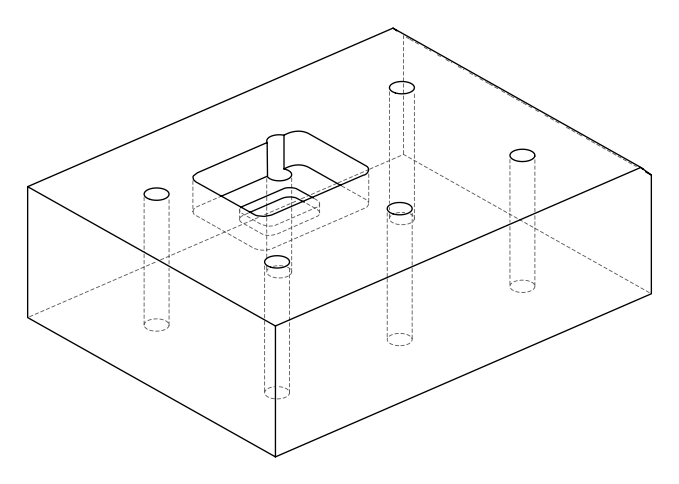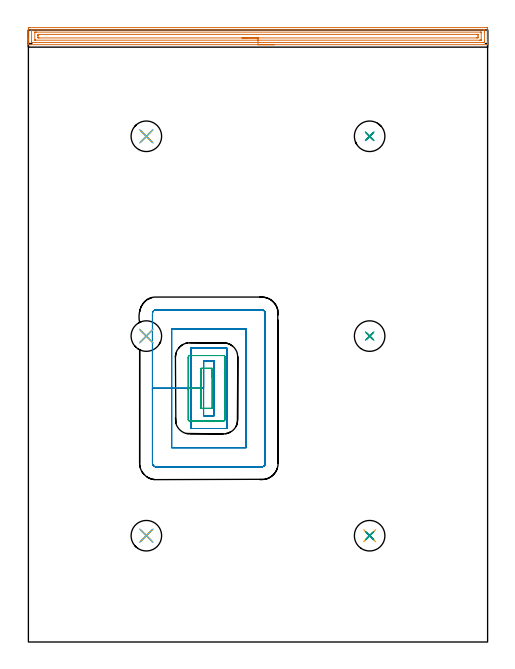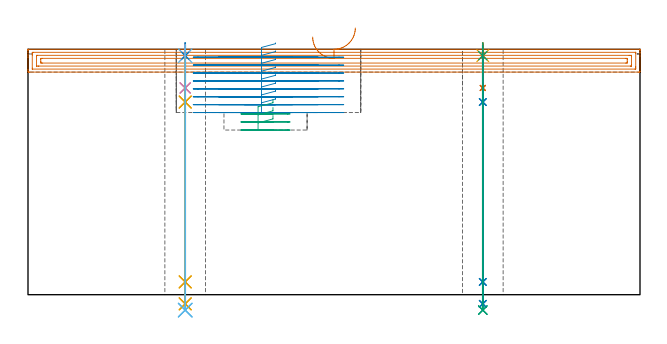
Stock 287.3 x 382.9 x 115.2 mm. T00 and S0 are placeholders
(PLAN: 27 operations, 20 tool changes, 32.5 min)
(1 AREA_MILL | FG_CHAMFER_SURFACE | UGT0205_001 | 9.44 min | 16445 mm3)
(2 MILL_RECTANGULAR_POCKET | POCKET_RECTANGULAR_STRAIGHT | UGT0201_008 | Follow Part, ap 4, ae 75% | 14.23 min | 291134 mm3)
(3 MILL_RECTANGULAR_POCKET_1 | POCKET_RECTANGULAR_STRAIGHT_1 | UGT0201_008 | Follow Part, ap 4, ae 75% | 1.52 min | 17630 mm3)
(4 SPOT_DRILL | STEP1HOLE | NXT0321_9005460120000 | 0.05 min | 216 mm3)
(5 SPOT_DRILL_1 | STEP1HOLE_1 | NXT0321_9005460120000 | 0.05 min | 163 mm3)
(6 SPOT_DRILL_2 | STEP1HOLE_2 | NXT0321_9005460120000 | 0.05 min | 3 mm3)
(7 SPOT_DRILL_3 | STEP1HOLE_3 | NXT0321_9005460120000 | 0.05 min | 206 mm3)
(8 SPOT_DRILL_4 | STEP1HOLE_4 | NXT0321_9005460120000 | 0.05 min | 160 mm3)
(9 SPOT_DRILL_5 | STEP1HOLE_5 | NXT0321_9005460120000 | 0.05 min | 203 mm3)
(10 DRILL_BLIND_HOLE_INTO_CENTER | STEP1HOLE | NXT0301_092 | 0.08 min | 1727 mm3)
(11 GUN_DRILL_THROUGH_HOLE | STEP1HOLE | UGT0307_009 | 0.59 min | 11095 mm3)
(12 DRILL_TO_ENLARGE_THROUGH_HOLE | STEP1HOLE | UGT0301_258 | 0.5 min | 19939 mm3)
(13 DRILL_BLIND_HOLE_INTO_CENTER_1 | STEP1HOLE_1 | NXT0301_092 | 0.08 min | 1731 mm3)
(14 GUN_DRILL_THROUGH_HOLE_1 | STEP1HOLE_1 | UGT0307_009 | 0.59 min | 11100 mm3)
(15 DRILL_TO_ENLARGE_THROUGH_HOLE_1 | STEP1HOLE_1 | UGT0301_258 | 0.5 min | 19966 mm3)
(16 DRILL_BLIND_HOLE_INTO_CENTER_2 | STEP1HOLE_2 | NXT0301_092 | 0.08 min | 139 mm3)
(17 GUN_DRILL_THROUGH_HOLE_2 | STEP1HOLE_2 | UGT0307_009 | 0.59 min | 9800 mm3)
(18 DRILL_TO_ENLARGE_THROUGH_HOLE_2 | STEP1HOLE_2 | UGT0301_258 | 0.5 min | 16431 mm3)
(19 DRILL_BLIND_HOLE_INTO_CENTER_3 | STEP1HOLE_3 | NXT0301_092 | 0.08 min | 1735 mm3)
(20 GUN_DRILL_THROUGH_HOLE_3 | STEP1HOLE_3 | UGT0307_009 | 0.59 min | 11112 mm3)
(21 DRILL_TO_ENLARGE_THROUGH_HOLE_3 | STEP1HOLE_3 | UGT0301_258 | 0.5 min | 19939 mm3)
(22 DRILL_BLIND_HOLE_INTO_CENTER_4 | STEP1HOLE_4 | NXT0301_092 | 0.08 min | 1720 mm3)
(23 GUN_DRILL_THROUGH_HOLE_4 | STEP1HOLE_4 | UGT0307_009 | 0.59 min | 11111 mm3)
(24 DRILL_TO_ENLARGE_THROUGH_HOLE_4 | STEP1HOLE_4 | UGT0301_258 | 0.5 min | 19955 mm3)
(25 DRILL_BLIND_HOLE_INTO_CENTER_5 | STEP1HOLE_5 | NXT0301_092 | 0.08 min | 1718 mm3)
(26 GUN_DRILL_THROUGH_HOLE_5 | STEP1HOLE_5 | UGT0307_009 | 0.59 min | 11104 mm3)
(27 DRILL_TO_ENLARGE_THROUGH_HOLE_5 | STEP1HOLE_5 | UGT0301_258 | 0.5 min | 19961 mm3)
(TOOL UGT0205_001 | Chamfer Mill 20 x 3 x 45 deg. | D20 FL50 Z2)
(TOOL UGT0201_008 | End Mill 16 mm | D16 FL32 Z4)
(TOOL NXT0321_9005460120000 | NC Spot Drill, 142deg, 12mm, Carbide, Uncoated | D12 PA142 FL30 Z2)
(TOOL NXT0301_092 | Carbide Drill 12.1mm [860.1-1210-061A1-MM 2214] | D12.1 PA140 FL77 Z2)
(TOOL UGT0307_009 | Gun Drill 12 mm | D12 PA130 FL24 Z1)
(TOOL UGT0301_258 | Twist Drill 19.1 mm | D19.1 PA118 FL140 Z2)
(OP 1 AREA_MILL)
G17 G21 G94 G90
T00 M6
G54
G17 G0 G90 X153.65 Y373.7 S1061 M3
G43 Z125.2 H0
G94 G1 X153.612 Z124.328 F250.
X153.498 Z123.464
X153.309 Z122.612
X153.047 Z121.78
X152.713 Z120.974
X152.31 Z120.2
X151.842 Z119.464
X151.31 Z118.772
X150.721 Z118.129
X150.078 Z117.54
X149.386 Z117.008
X148.65 Z116.54
X147.876 Z116.137
X147.07 Z115.803
X146.238 Z115.541
X145.386 Z115.352
X144.522 Z115.238
X143.65 Z115.2
X0.179
X0.009 Y373.703 Z115.188
X0.007 Y373.718 Z115.174
X0. Y374.09 Z114.809
Y374.364 Z114.535
Y375.072 Z113.823
Y376.309 Z112.587
Y376.84 Z112.055
Y377.459 Z111.437
Y383.294 Z105.604
X0.005 Y383.912 Z104.985
X0.009 Y384.392 Z104.506
X0.138 Y384.395 Z104.503
X0.626 Y384.4 Z104.5
X286.674
X287.079 Y384.396 Z104.502
X287.29 Y384.392 Z104.506
X287.3 Y384.177 Z104.72
Y376.84 Z112.055
Y375.425 Z113.471
Y375.072 Z113.823
Y374.364 Z114.535
Y374.09 Z114.81
X287.293 Y373.718 Z115.174
X287.291 Y373.703 Z115.188
X287.121 Y373.7 Z115.2
X143.65
Y375.114 Z113.786
X2.37 Y375.115 Z113.785
X2.017 Y375.121 Z113.779
X2.01 Y375.235 Z113.665
X2.003 Y375.478 Z113.422
X2.001 Y375.956 Z112.944
X2. Y376.365 Z112.535
X2.001 Y382.552 Z106.348
X2.009 Y382.962 Z105.938
X2.011 Y382.98 Z105.92
X2.016 Y382.982 Z105.918
X2.041 Y382.984 Z105.916
X2.094 Y382.985 Z105.915
X2.201 Y382.986 Z105.914
X284.93 Y382.985 Z105.915
X285.283 Y382.979 Z105.921
X285.29 Y382.865 Z106.035
X285.297 Y382.622 Z106.278
X285.299 Y382.144 Z106.756
X285.3 Y381.735 Z107.165
X285.299 Y375.548 Z113.352
X285.291 Y375.138 Z113.762
X285.289 Y375.12 Z113.78
X285.284 Y375.118 Z113.782
X285.259 Y375.116 Z113.784
X285.206 Y375.115 Z113.785
X285.099 Y375.114 Z113.786
X143.65
Y376.528 Z112.372
X4.516 Y376.529 Z112.371
X4.201 Y376.53 Z112.37
X4.097 Y376.532 Z112.368
X4.022 Y376.535 Z112.365
X4.01 Y376.641 Z112.259
X4.005 Y376.84 Z112.06
X4.001 Y377.038 Z111.862
Y381.26 Z107.64
X4.002 Y381.457 Z107.443
X4.008 Y381.525 Z107.375
X4.014 Y381.565 Z107.335
X4.045 Y381.566 Z107.334
X4.201 Y381.569 Z107.331
X4.781 Y381.571 Z107.329
X5.095
X282.784
X283.099 Y381.569 Z107.331
X283.203 Y381.568 Z107.332
X283.278 Y381.565 Z107.335
X283.29 Y381.459 Z107.441
X283.295 Y381.26 Z107.64
X283.299 Y381.062 Z107.838
Y376.84 Z112.06
X283.298 Y376.643 Z112.257
X283.291 Y376.575 Z112.325
X283.286 Y376.535 Z112.365
X283.255 Y376.534 Z112.366
X283.099 Y376.531 Z112.369
X282.519 Y376.529 Z112.371
X282.205 Y376.528 Z112.372
X143.65
Y377.943 Z110.957
X6.661
X6.127 Y377.95 Z110.95
X6.01 Y377.961 Z110.939
X6.004 Y378.169 Z110.731
X6. Y378.597 Z110.303
Y379.481 Z109.419
Y379.492 Z109.408
X6.004 Y379.929 Z108.971
X6.01 Y380.14 Z108.76
X6.217 Y380.151 Z108.749
X6.883 Y380.157 Z108.743
X280.639
X281.173 Y380.15 Z108.75
X281.29 Y380.139 Z108.761
X281.296 Y379.931 Z108.969
X281.3 Y379.503 Z109.397
Y378.619 Z110.281
X281.296 Y378.171 Z110.729
X281.29 Y377.96 Z110.94
X281.083 Y377.949 Z110.951
X280.417 Y377.943 Z110.957
X143.65
X142.778 Z110.995
X141.914 Z111.109
X141.062 Z111.298
X140.23 Z111.56
X139.424 Z111.894
X138.65 Z112.297
X137.914 Z112.766
X137.222 Z113.297
X136.579 Z113.886
X135.99 Z114.529
X135.458 Z115.222
X134.99 Z115.957
X134.587 Z116.731
X134.253 Z117.537
X133.991 Z118.369
X133.802 Z119.221
X133.688 Z120.086
X133.65 Z120.957
G0 Z125.2
M5
M2
(OP 2 MILL_RECTANGULAR_POCKET)
G17 G21 G94 G90
T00 M6
G54
G17 G0 G90 X116.2 Y174.449 S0 M3
G43 Z125.2 H0
Z118.2
G94 G1 Y175.8 Z117.838 F250.
X109.6 Z116.069
Y158.7 Z111.487
Y141.6 F500.
X116.2
Y175.8
X109.6
Y158.7
X101.6
Y133.6
X124.2
Y183.8
X101.6
Y158.7
X89.6
Y121.6
X136.2
Y195.8
X89.6
Y158.7
X77.6
Y111.8
G3 X79.8 Y109.6 R2.2
G1 X146.
G3 X148.2 Y111.8 R2.2
G1 Y205.6
G3 X146. Y207.8 R2.2
G1 X79.8
G3 X77.6 Y205.6 R2.2
G1 Y158.7
Y157.7
G0 X116.2 Y174.449 Z114.487
G1 Y175.8 Z114.125 F250.
X109.6 Z112.357
Y158.7 Z107.775
Y141.6 F500.
X116.2
Y175.8
X109.6
Y158.7
X101.6
Y133.6
X124.2
Y183.8
X101.6
Y158.7
X89.6
Y121.6
X136.2
Y195.8
X89.6
Y158.7
X77.6
Y111.8
G3 X79.8 Y109.6 R2.2
G1 X146.
G3 X148.2 Y111.8 R2.2
G1 Y205.6
G3 X146. Y207.8 R2.2
G1 X79.8
G3 X77.6 Y205.6 R2.2
G1 Y158.7
Y157.7
G0 X116.2 Y174.449 Z110.775
G1 Y175.8 Z110.413 F250.
X109.6 Z108.644
Y158.7 Z104.062
Y141.6 F500.
X116.2
Y175.8
X109.6
Y158.7
X101.6
Y133.6
X124.2
Y183.8
X101.6
Y158.7
X89.6
Y121.6
X136.2
Y195.8
X89.6
Y158.7
X77.6
Y111.8
G3 X79.8 Y109.6 R2.2
G1 X146.
G3 X148.2 Y111.8 R2.2
G1 Y205.6
G3 X146. Y207.8 R2.2
G1 X79.8
G3 X77.6 Y205.6 R2.2
G1 Y158.7
Y157.7
G0 X116.2 Y174.449 Z107.062
G1 Y175.8 Z106.7 F250.
X109.6 Z104.932
Y158.7 Z100.35
Y141.6 F500.
X116.2
Y175.8
X109.6
Y158.7
X101.6
Y133.6
X124.2
Y183.8
X101.6
Y158.7
X89.6
Y121.6
X136.2
Y195.8
X89.6
Y158.7
X77.6
Y111.8
G3 X79.8 Y109.6 R2.2
G1 X146.
G3 X148.2 Y111.8 R2.2
G1 Y205.6
G3 X146. Y207.8 R2.2
G1 X79.8
G3 X77.6 Y205.6 R2.2
G1 Y158.7
Y157.7
G0 X116.2 Y174.449 Z103.35
G1 Y175.8 Z102.988 F250.
X109.6 Z101.219
Y158.7 Z96.637
Y141.6 F500.
X116.2
Y175.8
X109.6
Y158.7
X101.6
Y133.6
X124.2
Y183.8
X101.6
Y158.7
X89.6
Y121.6
X136.2
Y195.8
X89.6
Y158.7
X77.6
Y111.8
G3 X79.8 Y109.6 R2.2
G1 X146.
G3 X148.2 Y111.8 R2.2
G1 Y205.6
G3 X146. Y207.8 R2.2
G1 X79.8
G3 X77.6 Y205.6 R2.2
G1 Y158.7
Y157.7
G0 X116.2 Y174.449 Z99.637
G1 Y175.8 Z99.275 F250.
X109.6 Z97.507
Y158.7 Z92.925
Y141.6 F500.
X116.2
Y175.8
X109.6
Y158.7
X101.6
Y133.6
X124.2
Y183.8
X101.6
Y158.7
X89.6
Y121.6
X136.2
Y195.8
X89.6
Y158.7
X77.6
Y111.8
G3 X79.8 Y109.6 R2.2
G1 X146.
G3 X148.2 Y111.8 R2.2
G1 Y205.6
G3 X146. Y207.8 R2.2
G1 X79.8
G3 X77.6 Y205.6 R2.2
G1 Y158.7
Y157.7
G0 X116.2 Y174.449 Z95.925
G1 Y175.8 Z95.563 F250.
X109.6 Z93.794
Y158.7 Z89.212
Y141.6 F500.
X116.2
Y175.8
X109.6
Y158.7
X101.6
Y133.6
X124.2
Y183.8
X101.6
Y158.7
X89.6
Y121.6
X136.2
Y195.8
X89.6
Y158.7
X77.6
Y111.8
G3 X79.8 Y109.6 R2.2
G1 X146.
G3 X148.2 Y111.8 R2.2
G1 Y205.6
G3 X146. Y207.8 R2.2
G1 X79.8
G3 X77.6 Y205.6 R2.2
G1 Y158.7
Y157.7
G0 X116.2 Y174.449 Z92.212
G1 Y175.8 Z91.85 F250.
X109.6 Z90.082
Y158.7 Z85.5
Y141.6 F500.
X116.2
Y175.8
X109.6
Y158.7
X101.6
Y133.6
X124.2
Y183.8
X101.6
Y158.7
X89.6
Y121.6
X136.2
Y195.8
X89.6
Y158.7
X77.6
Y111.8
G3 X79.8 Y109.6 R2.2
G1 X146.
G3 X148.2 Y111.8 R2.2
G1 Y205.6
G3 X146. Y207.8 R2.2
G1 X79.8
G3 X77.6 Y205.6 R2.2
G1 Y158.7
Y157.7
G0 Z125.2
M5
M2
(OP 3 MILL_RECTANGULAR_POCKET_1)
G17 G21 G94 G90
T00 M6
G54
G17 G0 G90 X115. Y165.359 S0 M3
G43 Z125.2 H0
Z91.67
G94 G1 Y171.2 Z90.105 F250.
X108. Z88.229
Y158.7 Z84.88
Y146.2 F500.
X115.
Y171.2
X108.
Y158.7
X100.
Y139.2
G3 X101. Y138.2 R1.
G1 X122.
G3 X123. Y139.2 R1.
G1 Y178.2
G3 X122. Y179.2 R1.
G1 X101.
G3 X100. Y178.2 R1.
G1 Y158.7
Y157.7
G0 X115. Y165.359 Z87.88
G1 Y171.2 Z86.315 F250.
X108. Z84.439
Y158.7 Z81.09
Y146.2 F500.
X115.
Y171.2
X108.
Y158.7
X100.
Y139.2
G3 X101. Y138.2 R1.
G1 X122.
G3 X123. Y139.2 R1.
G1 Y178.2
G3 X122. Y179.2 R1.
G1 X101.
G3 X100. Y178.2 R1.
G1 Y158.7
Y157.7
G0 X115. Y165.359 Z84.09
G1 Y171.2 Z82.525 F250.
X108. Z80.649
Y158.7 Z77.3
Y146.2 F500.
X115.
Y171.2
X108.
Y158.7
X100.
Y139.2
G3 X101. Y138.2 R1.
G1 X122.
G3 X123. Y139.2 R1.
G1 Y178.2
G3 X122. Y179.2 R1.
G1 X101.
G3 X100. Y178.2 R1.
G1 Y158.7
Y157.7
G0 Z125.2
M5
M2
(OP 4 SPOT_DRILL)
G17 G21 G94 G90
T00 M6
G54
G17 G0 G90 X73.8 Y66.5 S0 M3
G43 Z125.2 H0
G94 G81 G98 Z112.2 F250. R118.2
G80
M5
M2
(OP 5 SPOT_DRILL_1)
G17 G21 G94 G90
T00 M6
G54
G17 G0 G90 X213.5 Y66.5 S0 M3
G43 Z125.2 H0
G94 G81 G98 Z112.2 F250. R118.2
G80
M5
M2
(OP 6 SPOT_DRILL_2)
G17 G21 G94 G90
T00 M6
G54
G17 G0 G90 X73.8 Y191.4 S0 M3
G43 Z125.2 H0
G94 G81 G98 Z112.2 F250. R118.2
G80
M5
M2
(OP 7 SPOT_DRILL_3)
G17 G21 G94 G90
T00 M6
G54
G17 G0 G90 X213.5 Y191.4 S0 M3
G43 Z125.2 H0
G94 G81 G98 Z112.2 F250. R118.2
G80
M5
M2
(OP 8 SPOT_DRILL_4)
G17 G21 G94 G90
T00 M6
G54
G17 G0 G90 X73.8 Y316.4 S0 M3
G43 Z125.2 H0
G94 G81 G98 Z112.2 F250. R118.2
G80
M5
M2
(OP 9 SPOT_DRILL_5)
G17 G21 G94 G90
T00 M6
G54
G17 G0 G90 X213.5 Y316.4 S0 M3
G43 Z125.2 H0
G94 G81 G98 Z112.2 F250. R118.2
G80
M5
M2
(OP 10 DRILL_BLIND_HOLE_INTO_CENTER)
G17 G21 G94 G90
T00 M6
G54
G17 G0 G90 X73.8 Y66.5 S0 M3
G43 Z125.2 H1
G94 G81 G98 Z97.05 F250. R117.2
G80
M5
M2
(OP 11 GUN_DRILL_THROUGH_HOLE)
G17 G21 G94 G90
T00 M6
G54
G17 G0 G90 X73.8 Y66.5 M8
G43 Z125.2 H0
Z111.41
S716 M3
G94 G1 Z90.436 F125. M26
G4 X.084
Z6. F250.
G4 X.084
Z-4.298 F125.
G4 X.084
M5
M9
G0 Z111.41
Z125.2
M2
(OP 12 DRILL_TO_ENLARGE_THROUGH_HOLE)
G17 G21 G94 G90
T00 M6
G54
G17 G0 G90 X73.8 Y66.5 S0 M3
G43 Z125.2 H0
G94 G73 G98 Z-7.238 F250. Q17.491 R117.2
G80
M5
M2
(OP 13 DRILL_BLIND_HOLE_INTO_CENTER_1)
G17 G21 G94 G90
T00 M6
G54
G17 G0 G90 X213.5 Y66.5 S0 M3
G43 Z125.2 H1
G94 G81 G98 Z97.05 F250. R117.2
G80
M5
M2
(OP 14 GUN_DRILL_THROUGH_HOLE_1)
G17 G21 G94 G90
T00 M6
G54
G17 G0 G90 X213.5 Y66.5 M8
G43 Z125.2 H0
Z111.41
S716 M3
G94 G1 Z90.436 F125. M26
G4 X.084
Z6. F250.
G4 X.084
Z-4.298 F125.
G4 X.084
M5
M9
G0 Z111.41
Z125.2
M2
(OP 15 DRILL_TO_ENLARGE_THROUGH_HOLE_1)
G17 G21 G94 G90
T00 M6
G54
G17 G0 G90 X213.5 Y66.5 S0 M3
G43 Z125.2 H0
G94 G73 G98 Z-7.238 F250. Q17.491 R117.2
G80
M5
M2
(OP 16 DRILL_BLIND_HOLE_INTO_CENTER_2)
G17 G21 G94 G90
T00 M6
G54
G17 G0 G90 X73.8 Y191.4 S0 M3
G43 Z125.2 H1
G94 G81 G98 Z97.05 F250. R117.2
G80
M5
M2
(OP 17 GUN_DRILL_THROUGH_HOLE_2)
G17 G21 G94 G90
T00 M6
G54
G17 G0 G90 X73.8 Y191.4 M8
G43 Z125.2 H0
Z111.41
S716 M3
G94 G1 Z90.436 F125. M26
G4 X.084
Z6. F250.
G4 X.084
Z-4.298 F125.
G4 X.084
M5
M9
G0 Z111.41
Z125.2
M2
(OP 18 DRILL_TO_ENLARGE_THROUGH_HOLE_2)
G17 G21 G94 G90
T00 M6
G54
G17 G0 G90 X73.8 Y191.4 S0 M3
G43 Z125.2 H0
G94 G73 G98 Z-7.238 F250. Q17.491 R117.2
G80
M5
M2
(OP 19 DRILL_BLIND_HOLE_INTO_CENTER_3)
G17 G21 G94 G90
T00 M6
G54
G17 G0 G90 X213.5 Y191.4 S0 M3
G43 Z125.2 H1
G94 G81 G98 Z97.05 F250. R117.2
G80
M5
M2
(OP 20 GUN_DRILL_THROUGH_HOLE_3)
G17 G21 G94 G90
T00 M6
G54
G17 G0 G90 X213.5 Y191.4 M8
G43 Z125.2 H0
Z111.41
S716 M3
G94 G1 Z90.436 F125. M26
G4 X.084
Z6. F250.
G4 X.084
Z-4.298 F125.
G4 X.084
M5
M9
G0 Z111.41
Z125.2
M2
(OP 21 DRILL_TO_ENLARGE_THROUGH_HOLE_3)
G17 G21 G94 G90
T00 M6
G54
G17 G0 G90 X213.5 Y191.4 S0 M3
G43 Z125.2 H0
G94 G73 G98 Z-7.238 F250. Q17.491 R117.2
G80
M5
M2
(OP 22 DRILL_BLIND_HOLE_INTO_CENTER_4)
G17 G21 G94 G90
T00 M6
G54
G17 G0 G90 X73.8 Y316.4 S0 M3
G43 Z125.2 H1
G94 G81 G98 Z97.05 F250. R117.2
G80
M5
M2
(OP 23 GUN_DRILL_THROUGH_HOLE_4)
G17 G21 G94 G90
T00 M6
G54
G17 G0 G90 X73.8 Y316.4 M8
G43 Z125.2 H0
Z111.41
S716 M3
G94 G1 Z90.436 F125. M26
G4 X.084
Z6. F250.
G4 X.084
Z-4.298 F125.
G4 X.084
M5
M9
G0 Z111.41
Z125.2
M2
(OP 24 DRILL_TO_ENLARGE_THROUGH_HOLE_4)
G17 G21 G94 G90
T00 M6
G54
G17 G0 G90 X73.8 Y316.4 S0 M3
G43 Z125.2 H0
G94 G73 G98 Z-7.238 F250. Q17.491 R117.2
G80
M5
M2
(OP 25 DRILL_BLIND_HOLE_INTO_CENTER_5)
G17 G21 G94 G90
T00 M6
G54
G17 G0 G90 X213.5 Y316.4 S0 M3
G43 Z125.2 H1
G94 G81 G98 Z97.05 F250. R117.2
G80
M5
M2
(OP 26 GUN_DRILL_THROUGH_HOLE_5)
G17 G21 G94 G90
T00 M6
G54
G17 G0 G90 X213.5 Y316.4 M8
G43 Z125.2 H0
Z111.41
S716 M3
G94 G1 Z90.436 F125. M26
G4 X.084
Z6. F250.
G4 X.084
Z-4.298 F125.
G4 X.084
M5
M9
G0 Z111.41
Z125.2
M2
(OP 27 DRILL_TO_ENLARGE_THROUGH_HOLE_5)
G17 G21 G94 G90
T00 M6
G54
G17 G0 G90 X213.5 Y316.4 S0 M3
G43 Z125.2 H0
G94 G73 G98 Z-7.238 F250. Q17.491 R117.2
G80
M5
M2
